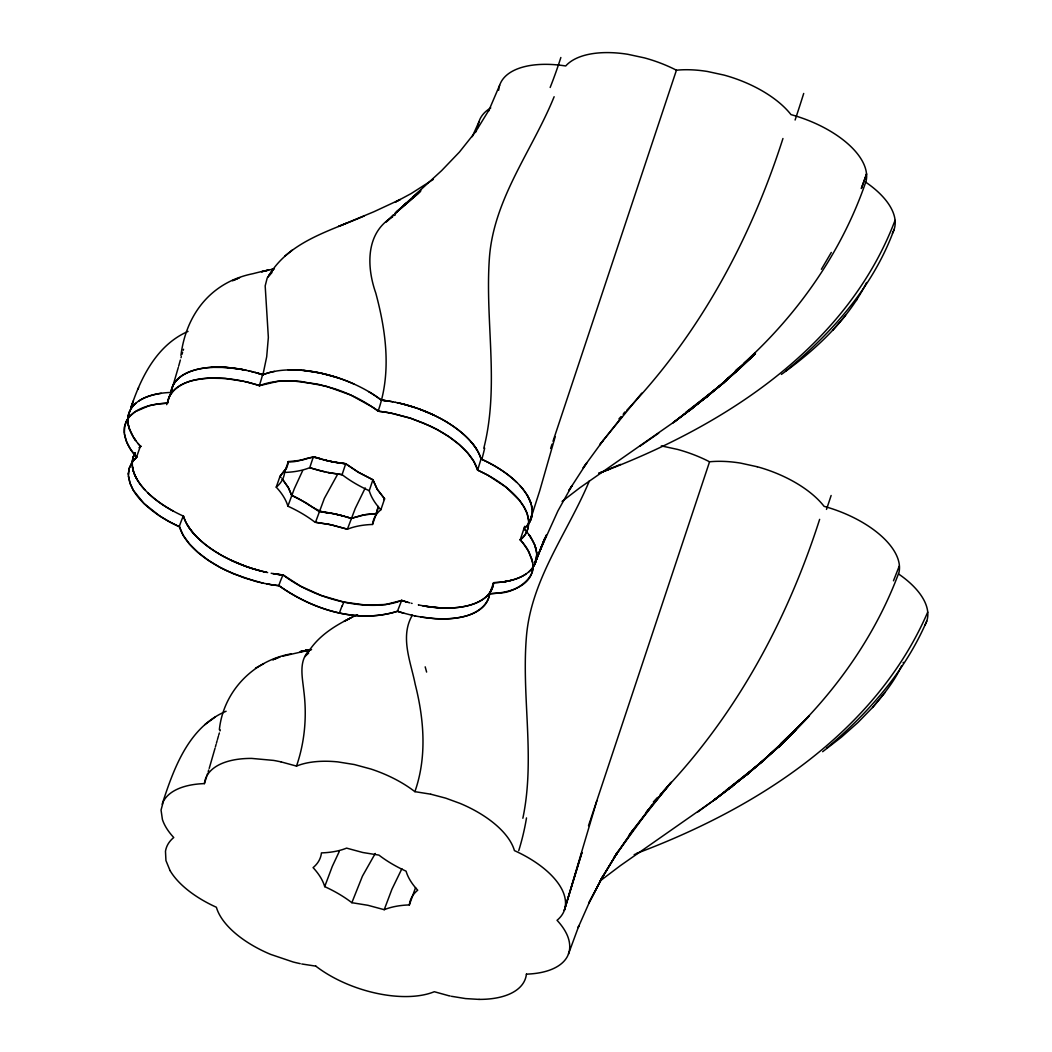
<?xml version="1.0" encoding="UTF-8"?>
<svg xmlns="http://www.w3.org/2000/svg" width="1052" height="1052" viewBox="0 0 1052 1052"><rect width="100%" height="100%" fill="white"/><g stroke="black" fill="none" stroke-linecap="round" stroke-linejoin="round"><path stroke-width="1.5" d="M128.305 424.798L128.015 417.236L130.119 410.385M536.717 556.376L536.744 554.851L534.469 564.793M137.141 479.567C132.223 470.836 130.119 462.209 135.103 452.912A82.819 41.028 18.4 0 0 133.065 457.673M532.325 511.68L532.299 512.797M132.263 463.459L132.328 465.365M532.325 511.824L532.325 511.574M127.844 419.301L127.963 417.631A83.437 41.33 18.4 0 1 128.186 416.092A83.147 41.199 18.4 0 1 128.515 414.606A82.937 41.094 18.4 0 1 133.657 405.375A83.147 41.199 18.4 0 1 135.997 403.126M536.73 555.982L536.625 557.56M132.263 462.867L132.302 462.157M134.774 459.001A83.292 41.265 18.4 0 0 132.933 461.092L129.238 468.232L128.41 473.742L129.199 468.39L131.395 463.34A83.029 41.146 18.4 0 1 132.946 461.105L136.905 457.081C126.464 447.153 118.311 428.098 130.08 416.013A83.345 41.291 18.4 0 1 135.129 411.74L149.095 405.717L157.813 403.981A83.384 41.317 18.4 0 1 167.531 403.166C169.135 391.265 180.181 384.125 190.846 380.982A83.752 41.501 18.4 0 1 201.866 378.72A83.279 41.265 18.4 0 1 208.375 378.128L225.246 378.457L243.499 381.271M411.45 615.144L413.66 615.644C430.952 619.102 449.059 620.522 466.273 615.933A83.95 41.593 18.4 0 0 475.465 612.277A83.555 41.396 18.4 0 0 482.579 607.293A82.977 41.107 18.4 0 0 487.378 601.1A83.108 41.173 18.4 0 0 489.601 593.749L499.305 592.933A83.792 41.515 18.4 0 0 522.016 585.136A83.292 41.265 18.4 0 0 527.052 580.901A82.832 41.041 18.4 0 0 530.602 575.904C532.351 572.341 533.167 568.488 532.891 564.727C535.626 578.232 514.809 593.157 499.305 592.933A83.397 41.317 18.4 0 1 489.601 593.749C487.983 605.636 476.937 612.79 466.273 615.933A83.752 41.501 18.4 0 1 455.266 618.182A83.292 41.265 18.4 0 1 448.744 618.786L435.423 618.721L420.997 617.051M532.102 514.783L532.286 513.021L529.393 522.41A83.029 41.146 18.4 0 1 527.867 524.659A83.345 41.291 18.4 0 1 526.039 526.75A83.726 41.475 18.4 0 1 523.922 528.696A83.424 41.33 18.4 0 1 530.3 536.573M532.286 513.06L532.259 513.494A83.121 41.186 18.4 0 1 523.922 528.696M536.704 556.639L536.652 557.297A83.424 41.33 18.4 0 1 493.743 582.677M132.342 461.604L132.421 460.829M132.381 461.236L132.46 460.552A83.161 41.199 18.4 0 1 135.09 452.991M321.386 459.185C310.485 453.438 299.82 463.393 288.261 461.631L287.932 463.774L288.261 461.631L301.885 460.145L313.351 456.805L326.12 460.382M536.402 559.085L536.415 558.993A83.161 41.199 18.4 0 1 536.099 560.545A82.819 41.028 18.4 0 1 530.944 569.803A83.161 41.199 18.4 0 1 528.617 572.025M522.857 818.259C535.56 757.572 521.095 695.78 526.592 634.698C531.97 578.1 568.146 531.839 589.422 480.777M483.815 448.191C499.766 385.229 484.683 320.452 489.496 256.714C494.269 197.763 532.575 149.949 554.128 96.731M219.355 729.641C223.497 691.059 253.545 660.354 291.286 653.844M180.931 355.431C186.178 313.812 211.452 281.949 252.98 273.691C259.607 271.968 266.301 270.39 273.06 269.207M382.994 411.805L378.089 411.214C391.633 372.921 386.11 331.367 375.774 293.048C366.583 266.932 365.36 232.742 392.672 216.844M178.656 366.149L180.352 360.021M215.41 746.867L216.107 744.356M178.301 367.437L170.989 392.462A83.332 41.291 18.4 0 1 246.286 370.343L251.638 371.54M215.055 748.169L209.216 768.394M216.449 743.12L217.106 740.726M217.435 739.556L218.408 736.163M555.219 436.633L539.781 490.6L529.761 521.766M180.997 357.706L181.325 356.589M526.394 974.139A83.305 41.278 18.4 0 0 567.436 956.36C571.473 948.772 569.776 939.502 565.792 932.269A83.134 41.186 18.4 0 0 557.047 920.29A83.134 41.186 18.4 0 0 563.806 911.65C567.37 903.694 565.029 894.437 560.742 887.244A83.305 41.278 18.4 0 0 514.428 850.608A83.424 41.33 18.4 0 0 460.092 803.412L445.719 798.152L430.899 794.234M287.683 464.813L287.038 466.838M596.865 800.717L564.293 910.401L581.94 852.514L564.714 909.125M744.093 362.966C798.56 313.496 842.271 251.112 866.046 181.233C866.703 178.459 866.782 175.908 866.532 173.593M181.957 354.392L182.601 352.275M218.724 735.072L219.355 732.955M795.01 730.062L789.289 735.769C836.984 690.033 876.053 634.382 899.039 572.235C899.552 569.632 899.591 567.462 899.368 565.292A83.332 41.291 18.4 0 0 824.084 506.341A83.437 41.344 18.4 0 0 757.203 466.733M208.217 771.629L208.73 769.998M207.178 774.943L207.704 773.273M220 730.916L220.315 729.93M183.232 350.25L183.548 349.264M206.639 776.626L204.364 783.608A83.424 41.33 18.4 0 0 163.349 801.453L161.048 810.053L162.416 819.495A83.055 41.146 18.4 0 0 173.751 837.523A83.055 41.146 18.4 0 0 165.48 851.331L165.94 860.575L170.043 870.556M281.015 761.872L296.493 766.093A83.253 41.252 18.4 0 1 337.837 761.898L354.327 764.541L370.988 769.051A83.253 41.252 18.4 0 1 414.882 791.669C427.099 757.032 424.074 719.252 415.198 684.247C410.819 662.01 399.655 636.644 412.371 615.157M296.493 766.093C304.843 741.962 307.066 715.965 303.791 690.691C302.397 676.857 298.163 660.275 310.169 649.478L305.185 656.579M313.351 456.805L309.748 467.667A83.66 41.449 18.4 0 1 284.605 472.44A83.003 41.12 18.4 0 1 276.242 487.155A82.99 41.12 18.4 0 1 287.88 506.183A83.687 41.462 18.4 0 1 315.021 522.252L328.408 524.277M531.996 559.362L527.21 548.789A83.029 41.146 18.4 0 0 525.145 545.791A83.292 41.265 18.4 0 0 522.831 542.793L520.214 539.834C530.997 532.088 530.51 516.953 523.909 506.801A82.832 41.041 18.4 0 0 519.215 500.029L505.802 486.984L487.918 475.241A83.384 41.317 18.4 0 0 477.634 470.112L481.04 458.974A83.095 41.173 18.4 0 0 477.24 450.322A82.977 41.107 18.4 0 0 470.967 441.735A83.555 41.396 18.4 0 0 462.538 433.411A83.884 41.554 18.4 0 0 446.416 421.865M332.932 525.25L347.384 529.235A83.673 41.462 18.4 0 1 372.526 524.461A83.016 41.133 18.4 0 1 380.877 509.747A83.029 41.133 18.4 0 1 369.252 490.719L372.895 479.778L358.364 472.256L345.7 463.748A83.923 41.58 18.4 0 1 313.457 456.831M532.68 562.728L528.959 551.813L522.818 542.793A83.739 41.488 18.4 0 0 520.214 539.834L524.711 526.302M550.617 448.468L552.037 444.168M552.997 441.301L676.436 70.208A83.121 41.186 18.4 0 1 707.404 71.47L724.052 75.087A83.437 41.344 18.4 0 1 790.986 114.615A83.332 41.291 18.4 0 1 866.467 173.488M588.502 825.715L590.409 819.995M590.803 818.798L709.561 461.789A83.121 41.186 18.4 0 1 740.569 463.104L757.203 466.746M276.242 487.155L279.99 476.372L286.631 467.811L279.99 476.372L281.055 477.542M284.605 472.453L288.261 461.631M287.88 506.183L294.271 488.825L302.608 470.717M347.384 529.235L355.26 508.418L365.228 487.97M372.513 524.461L377.589 510.141M380.877 509.747L384.598 498.819L377.273 489.351L372.895 479.778L358.364 472.256L345.7 463.748L333.103 461.881M489.601 593.749L493.598 582.729A83.489 41.37 18.4 0 0 506.683 581.335A84.015 41.633 18.4 0 0 519.583 577.509A83.805 41.515 18.4 0 0 525.934 574.05M272.258 584.82L279.03 585.701C312.339 609.424 357.233 624.046 397.459 611.265L401.654 600.416A82.924 41.081 18.4 0 0 403.652 601.047L407.795 602.283A83.476 41.357 18.4 0 1 405.835 601.705M351.855 902.695L367.95 905.299L384.217 909.691A83.673 41.462 18.4 0 1 409.36 904.917A83.016 41.133 18.4 0 1 417.71 890.202A83.029 41.133 18.4 0 1 406.085 871.174A83.66 41.449 18.4 0 1 378.93 855.105L362.835 852.514L346.581 848.122A83.66 41.449 18.4 0 1 321.439 852.896A83.003 41.12 18.4 0 1 313.075 867.611A82.99 41.12 18.4 0 1 324.713 886.639A83.687 41.462 18.4 0 1 351.855 902.695L362.44 876.145L375.262 853.461M409.346 904.917L415.566 887.599M324.7 886.639L332.274 866.44L339.283 851.476M384.217 909.691L391.936 889.216L401.89 868.728M162.166 804.215C173.777 768.447 188.558 727.063 226.101 711.257M782.951 138.496C750.799 238.843 699.909 333.708 626.808 410.267M895.042 220.368C846.715 347.752 723.066 426.56 600.468 472.69M819.639 519.359C787.475 619.733 736.453 714.558 663.299 791.091M866.572 174.08L861.325 188.518L866.388 174.369M568.461 954.032L578.968 925.51L578.166 927.562L589.778 901.34L603.361 875.303L588.712 903.313L602.402 877.276L618.024 851.37L601.179 879.235L616.985 853.356L615.736 855.263L633.633 829.344L614.263 857.064L652.122 805.056L629.306 834.801L671.084 782.28L646.283 812.289L668.428 786.002M130.764 408.031L133.354 401.022L131.29 406.611C141.349 376.471 157.34 344.78 188.045 331.406M378.404 506.42L376.327 513.56L362.703 515.046L351.237 518.373A83.831 41.541 18.4 0 0 334.97 514.007L334.194 513.849M337.745 474.044L324.332 498.451L315.508 522.305M499.582 85.396L488.575 111.117M894.121 229.349C873.502 286.354 831.737 333.182 785.528 371.185M479.028 121.664L472.269 136.655M534.1 565.489L544.423 539.058L534.1 565.489L546.382 535.021L539.558 551.458L557.902 510.97L571.959 485.656L568.764 490.719L586.727 462.985L583.15 467.864L603.414 440.117L641.72 393.172M893.477 580.783L899.21 566.173M138.062 389.069L138.614 387.675M377.957 507.366L376.327 513.56L365.925 514.494L351.237 518.373L349.751 517.9M927.706 612.146C875.238 733.362 756.086 808.62 636.618 853.396M342.176 606.018L343.912 602.073L366.241 605.15L385.782 604.492L401.654 600.416L404.165 601.218M926.733 621.114C905.141 671.308 868.124 713.361 826.596 748.182M901.643 665.706C894.489 681.223 883.601 694.622 872.555 707.496L857.998 722.448L841.337 737.228L822.651 751.693M866.624 282.488C847.504 320.4 815.432 349.935 781.386 374.407M489.39 109.382L475.267 132.328L476.411 130.724L459.422 152.067L441.656 170.595L401.693 207.231L406.953 202.536L403.455 205.627M821.388 269.299L831.304 252.441M271.889 272.639L267.195 277.991L265.183 285.868L268.352 337.455L266.695 356.746L262.934 374.762A83.239 41.238 18.4 0 0 258.937 373.526L256.793 372.908A83.476 41.357 18.4 0 1 258.739 373.486M856.223 300.504L857.354 298.913M267.773 276.978L272.994 269.983L269.167 275.111C289.537 241.368 330.21 230.875 364.071 216.028M603.414 440.117L599.64 444.904L621.877 416.908M872.555 707.496L884.956 692.518M832.658 330.381L845.545 315.403M623.665 413.738L625.243 412.003L623.139 414.304M660.156 794.562L661.734 792.827M618.931 418.906L621.035 416.605M653.318 802.005L657.526 797.429M809.448 715.702L777.98 747.446M793.602 732.376L808.357 716.964M797.298 727.774L805.306 719.778M387.78 220.631L393.619 214.818L386.071 222.182M795.733 730.088L779.624 745.973L746.447 774.969L780.479 745.092M795.036 730.088L797.061 728.089L780.466 743.843M761.714 762.016L795.47 730.417M795.286 730.627L762.2 761.648M794.996 730.943L761.95 761.832M778.651 746.867L794.812 731.153M778.441 747.065L794.615 731.364M755.375 353.235L739.043 369.015L705.537 397.787L723.526 382.875L739.924 368.161L722.671 383.585L723.526 382.875L688.863 410.859L724.328 382.139L706.457 397.117M755.467 353.13L721.659 384.388L685.733 412.384M778.217 747.262L794.418 731.574L777.52 747.827M738.833 369.213L721.409 384.572L755.191 353.446L721.527 384.48M738.714 369.318L755.099 353.551M397.012 211.794L420.642 191.411M738.267 369.712L754.416 354.287M738.386 369.607L754.81 353.867M396.893 211.886L418.538 193.095M396.775 211.978L403.35 205.719L395.276 213.227M737.82 370.094L754.218 354.498L737.347 370.475M396.643 212.07L403.14 205.929M396.525 212.162L402.929 206.126L395.499 213.03L402.035 207.06M394.842 213.622L401.851 207.27M779.414 746.17L762.437 761.464L725.578 790.683M412.871 197.105L421.195 189.728M735.427 370.672L738.701 367.792M383.73 499.568L384.598 498.819L377.273 489.351L372.895 479.778M707.338 396.433L708.167 395.723L689.81 410.214L725.078 381.389M764.252 759.925L729.864 788.145L765.028 759.176L747.341 774.285L748.182 773.588L712.98 800.874L748.998 772.865L713.94 800.243L732.521 786.12L714.847 799.599L620.391 865.625L599.732 881.221M284.763 256.136L292.417 249.981M708.956 395L672.899 422.851L708.167 395.723M562.084 501.423L579.836 487.786L675.594 420.892M308.604 653.174L306.724 654.778C317.559 635.198 337.876 623.731 357.575 614.657M394.474 215.45L395.407 214.739M692.413 408.176L673.832 422.22L691.585 408.873M697.87 811.92L716.557 798.244M204.772 724.644L215.384 716.925M639.879 446.219L658.67 433.161M433.332 179.379L411.2 193.542L395.42 202.023L400.168 199.525L373.815 211.781L338.599 226.417L346.871 222.998M255.491 668.125L263.684 663.72M349.803 618.392L344.149 621.377L352.275 617.09M239.567 277.807L232.492 280.687L237.239 278.767M598.785 473.295L620.562 464.405M634.159 854.658L638.656 852.843M598.733 473.347L609.884 469.021M277.623 657.894L272.718 659.788L280.042 657M400.444 612.198L397.459 611.265C357.207 623.994 312.365 609.397 279.03 585.701C274.953 585.267 270.903 584.662 266.879 583.899M282.62 656.172L311.55 649.649M261.987 271.666L268.654 270.048L261.567 271.745M310.748 649.452L300.149 651.714L307.197 650.202M301.385 651.517L308.762 649.847M300.977 651.582L308.368 649.939M300.57 651.648L307.973 650.018M271.429 269.483L274.414 268.983M170.989 392.462A83.121 41.186 18.4 0 1 173.172 385.098A82.977 41.12 18.4 0 1 177.933 378.878A83.568 41.396 18.4 0 1 185.02 373.881A83.923 41.58 18.4 0 1 199.459 368.897A83.634 41.436 18.4 0 1 205.166 367.937A83.305 41.278 18.4 0 1 211.268 367.345L226.298 367.45L241.986 369.462M418.486 604.913L418.328 604.874A83.332 41.291 18.4 0 0 493.598 582.729A83.108 41.173 18.4 0 1 491.415 590.093A82.977 41.107 18.4 0 1 486.655 596.313A83.555 41.396 18.4 0 1 479.567 601.297A83.923 41.58 18.4 0 1 465.129 606.294A83.634 41.436 18.4 0 1 459.422 607.254A83.305 41.278 18.4 0 1 453.32 607.832L440.038 607.846L425.429 606.215M479.081 999.4L465.576 998.585L451.387 996.283M288.169 369.923A82.884 41.067 18.4 0 1 303.712 370.449L320.676 373.105L337.863 377.773A82.806 41.028 18.4 0 1 353.972 384.033M262.185 374.525L262.934 374.762A83.384 41.317 18.4 0 1 305.225 370.593A83.91 41.58 18.4 0 1 320.676 373.118A83.384 41.317 18.4 0 1 381.35 400.128L384.019 400.47M337.311 514.533L334.97 514.007A83.818 41.528 18.4 0 0 318.887 511.443L306.224 502.922L291.693 495.4L288.708 488.233L282.081 478.713L288.038 487.037L291.693 495.4C305.711 500.752 316.047 513.179 331.617 513.323M402.666 600.745L401.654 600.416A83.463 41.344 18.4 0 1 283.198 575.023L276.229 574.116M368.594 391.594A83.989 41.607 18.4 0 1 381.337 400.168L385.006 400.588M248.693 382.494L259.673 385.637L277.846 381.337L292.535 380.863A82.832 41.041 18.4 0 1 300.504 381.403L326.199 386.215L350.763 395.052A83.2 41.225 18.4 0 1 358.285 398.695A83.595 41.422 18.4 0 1 365.373 402.627A83.91 41.567 18.4 0 1 372 406.808L379.062 411.319M343.912 602.073L321.215 595.485L300.675 586.24L283.251 575.023L279.306 574.563A83.305 41.278 18.4 0 1 277.347 574.287L276.847 574.221M341.611 474.61L342.097 474.662A83.66 41.449 18.4 0 0 369.252 490.719M318.887 511.443L320.834 511.653M414.922 791.656L430.623 794.168M315.863 966.144L301.779 963.974M341.374 474.583L330.644 472.992M379.312 411.345L384.861 412.082M315.995 522.357L329.434 524.488M321.32 511.719L330.854 513.179M384.296 400.496L385.992 400.72M381.337 400.168A83.174 41.212 18.4 0 1 383.283 400.378A83.292 41.265 18.4 0 1 385.256 400.628L386.492 400.786M278.806 574.497L277.347 574.287M386.268 400.759L387.36 400.917M383.244 411.845L386.873 412.41M386.768 400.825L388.359 401.062M387.767 400.97L387.267 400.904A83.463 41.357 18.4 0 0 385.256 400.628M387.899 400.996L388.109 401.022M274.217 573.8L276.479 574.155M384.993 412.108L389.03 412.778M388.569 401.101L389.372 401.22M337.797 462.709L345.7 463.748L342.097 474.662L328.592 472.598M272.008 584.78L271.127 584.649M389.108 401.18L390.371 401.391M275.479 573.997L272.941 573.577M389.582 401.259L391.646 401.601M661.313 445.89L677.541 449.414A83.121 41.186 18.4 0 1 709.561 461.789M337.298 462.63L333.734 461.999M270.745 584.583L269.233 584.333M390.884 401.469L392.79 401.811M387.136 412.45L391.015 413.16M273.665 573.708L272.784 573.55M268.983 584.281L268.221 584.149M241.75 369.423L243.538 369.765M271.166 573.261L272.31 573.471M392.62 401.785L395.263 402.285M389.161 412.805L393.08 413.567M422.602 605.715L423.667 605.913A83.976 41.607 18.4 0 0 425.547 606.228A83.713 41.475 18.4 0 0 427.414 606.531A83.476 41.357 18.4 0 0 429.269 606.794A83.292 41.265 18.4 0 0 431.11 607.03M242.184 369.502L243.143 369.686M333.352 461.933L332.59 461.789M243.301 369.712L246.102 370.278L244.577 369.962M329.749 472.821L327.816 472.44M331.367 513.284L333.168 513.639M332.84 461.828L332.077 461.683M267.063 583.939L262.763 583.058M391.212 413.199L411.187 418.433L430.084 425.994A83.279 41.265 18.4 0 1 436.988 429.492L448.928 436.698A83.95 41.593 18.4 0 1 459.224 444.562A83.555 41.396 18.4 0 1 467.627 452.886A82.977 41.12 18.4 0 1 473.86 461.473L477.634 470.112L487.918 475.241A83.831 41.541 18.4 0 1 513.113 493.375A83.345 41.291 18.4 0 1 519.201 499.989L523.909 506.801L527.091 513.6L528.604 520.346M332.327 461.736L331.551 461.578M328.526 524.304L330.604 524.738M331.814 461.631L331.038 461.473M328.461 472.572L326.396 472.151M395.394 402.311L397.038 402.653M331.433 461.552L330.525 461.368M332.905 513.586L334.457 513.902M415.54 616.038L414.685 615.854M330.907 461.447L329.223 461.092M329.697 524.54L332.669 525.185M300.254 963.658L296.467 962.804A65.855 32.625 18.4 0 1 293.021 961.949L270.68 954.401A83.358 41.304 18.4 0 1 216.383 907.258A83.424 41.33 18.4 0 1 170.043 870.556M267.642 572.551L266.748 572.367A83.608 41.422 18.4 0 1 246.05 566.436L230.822 560.111A82.99 41.12 18.4 0 0 237.634 563.162A82.95 41.107 18.4 0 0 251.993 568.435L261.159 571.052M397.051 402.653L398.248 402.916M329.868 461.236L327.277 460.658M330.736 524.764L345.898 528.761M394.079 413.791L409.346 417.841L423.706 423.141L436.988 429.492A83.752 41.501 18.4 0 1 448.928 436.698L459.224 444.562L467.627 452.886L473.86 461.473A83.121 41.186 18.4 0 1 477.634 470.112M263.039 583.124L244.564 578.008L227.035 570.92A83.279 41.265 18.4 0 1 220.131 567.423L208.204 560.216A83.95 41.593 18.4 0 1 197.894 552.353A83.555 41.396 18.4 0 1 189.491 544.029A82.977 41.107 18.4 0 1 183.272 535.442L179.498 526.789A83.397 41.317 18.4 0 1 169.214 521.66L159.772 516.006L143.993 503.513A83.292 41.265 18.4 0 1 137.904 496.886A82.832 41.041 18.4 0 1 133.209 490.114L130.04 483.302L128.515 476.556L130.04 483.302L133.209 490.114L143.993 503.513A83.844 41.541 18.4 0 0 151.356 509.944A84.015 41.633 18.4 0 0 159.772 516.006A83.844 41.541 18.4 0 0 169.214 521.66L179.498 526.789A83.108 41.173 18.4 0 0 183.272 535.442L189.491 544.029L197.894 552.353L208.204 560.216A83.752 41.501 18.4 0 0 220.131 567.423L233.412 573.774L255.281 581.256M450.125 996.007L449.033 995.771M266.603 572.327L265.814 572.157M322.648 471.296L326.015 472.059M262.395 582.979L261.238 582.729M280.871 761.845L276.939 761.03A65.855 32.625 18.4 0 0 273.507 760.399L251.704 758.413A83.358 41.304 18.4 0 0 204.417 783.635M244.537 381.508L246.444 381.942M336.272 514.297L337.823 514.652M399.195 403.126L400.799 403.495M324.581 471.743L318.283 470.205M265.696 572.13L264.157 571.775M248.916 370.896L250.034 371.159M326.251 460.421L327.54 460.71M448.415 995.626L434.292 991.72A83.463 41.344 18.4 0 1 315.824 966.144M260.291 582.506L258.371 582.045M326.633 460.513L323.424 459.724M337.56 514.586L342.439 515.796M264.276 571.801L263.552 571.63M411.648 615.196L402.456 612.803M400.641 403.455L402.351 403.876M246.576 381.968L248.561 382.455M338.731 514.862L340.138 515.204M263.434 571.604L261.527 571.131M251.31 371.461L253.361 371.987M402.114 403.81L418.091 408.597L433.766 415.067A82.99 41.12 18.4 0 0 426.954 412.029M321.873 471.112L311.484 468.232M251.822 371.593L252.848 371.856M403.074 404.047L403.192 404.086A83.976 41.607 18.4 0 1 405.086 404.573A83.713 41.475 18.4 0 1 406.979 405.086M340.401 515.27L341.164 515.467M411.398 603.243L412.082 603.427M257.424 581.809L255.518 581.322M341.413 515.533L351.237 518.373M254.255 372.211L255.018 372.421M254.768 372.355L256.044 372.697M342.702 515.861L344.214 516.282M409.82 602.835L409.018 602.612M318.033 470.126L310.235 467.838M255.149 372.461L262.934 374.762A83.976 41.607 18.4 0 1 274.467 371.409M408.702 602.533L407.663 602.244M403.85 613.198L400.694 612.277M346.752 516.992L348.251 517.439M402.206 612.724L398.458 611.58M406.177 601.81L405.678 601.665A83.095 41.173 18.4 0 1 403.652 601.047M258.91 373.526L259.923 373.815M260.199 373.907L261.935 374.446M311.234 468.153L309.985 467.759M398.208 611.501L397.459 611.265M530.944 537.664L528.88 534.653A83.029 41.146 18.4 0 1 530.944 537.664L534.797 545.212L536.599 552.537M133.643 437.527L135.708 440.538A83.042 41.146 18.4 0 1 133.643 437.527L129.225 428.361M527.447 495.61L531.036 503.592L532.325 511.285M128.633 426.297L128.423 425.337L129.264 428.466A83.082 41.16 18.4 0 0 129.791 429.966M129.172 428.177L128.804 426.954M535.56 547.474L535.784 548.237A82.924 41.081 18.4 0 0 530.287 536.652M531.352 504.631L531.102 503.803A83.345 41.291 18.4 0 0 481.053 458.988A83.384 41.317 18.4 0 1 491.35 464.09A83.831 41.541 18.4 0 1 516.598 482.197M133.209 470.428L133.486 471.388M133.38 471.059L133.354 470.954A83.437 41.344 18.4 0 0 183.561 516.19A83.095 41.173 18.4 0 0 187.361 524.869A82.977 41.107 18.4 0 0 193.621 533.456A83.555 41.396 18.4 0 0 202.05 541.767A83.884 41.554 18.4 0 0 218.172 553.326M133.302 470.783L132.565 467.404M425.192 666.837L426.612 672.07M535.823 548.381L536.06 549.354M532.023 559.454L532.812 563.846M128.66 426.389L128.831 427.02A82.937 41.094 18.4 0 0 134.301 438.539A83.424 41.33 18.4 0 0 140.666 446.495A83.726 41.488 18.4 0 0 139.232 447.771M531.589 505.591L531.891 506.998M536.033 549.236L536.218 550.051M128.554 425.955L128.423 425.337M531.694 506.025L531.852 506.801M132.881 469.087L132.697 468.193M128.397 425.218L127.91 421.773M536.283 550.393L536.573 552.287M531.97 507.458L532.154 508.76M132.657 467.956L132.539 467.259M124.438 434.174L126.713 442.064L129.922 448.113A83.042 41.146 18.4 0 0 131.973 451.124A83.345 41.291 18.4 0 0 134.314 454.109A83.726 41.475 18.4 0 0 136.905 457.081A83.739 41.488 18.4 0 0 134.787 459.014M132.513 467.022L132.394 466.049M536.599 552.445L536.744 554.917L536.704 553.825M124.307 433.056L124.544 426.796L126.529 420.997A82.832 41.041 18.4 0 1 130.08 416.013L135.103 411.779A83.792 41.515 18.4 0 1 141.494 408.321A84.015 41.62 18.4 0 1 149.095 405.717A83.792 41.515 18.4 0 1 157.787 403.994L167.531 403.166A83.121 41.186 18.4 0 1 169.753 395.815A82.977 41.12 18.4 0 1 174.553 389.608A83.555 41.396 18.4 0 1 181.667 384.637A83.95 41.593 18.4 0 1 190.846 380.982C213.595 375.248 237.568 378.602 259.673 385.637A84.042 41.633 18.4 0 1 265.157 383.743A83.91 41.567 18.4 0 1 271.232 382.31A83.595 41.422 18.4 0 1 277.846 381.337A83.2 41.225 18.4 0 1 284.96 380.85A82.884 41.067 18.4 0 1 292.535 380.863L317.494 384.085L334.667 388.78A82.832 41.041 18.4 0 1 350.763 395.052L372 406.808A84.042 41.646 18.4 0 1 378.089 411.214M532.246 509.549L532.286 510.233M127.844 420.142L127.844 419.472L127.871 421.221M128.515 476.556L128.41 473.65L128.423 475.096M528.709 521.818L527.88 528.683L525.724 533.561A83.042 41.146 18.4 0 1 524.185 535.797A83.345 41.291 18.4 0 1 522.344 537.888A83.726 41.475 18.4 0 1 520.214 539.834M339.533 612.751A118.889 89.394 67.8 0 1 342.084 605.939M278.833 585.517A110.118 71.878 78.9 0 1 283.08 574.839M179.3 526.487A93.944 41.685 -88 0 1 183.39 515.888M136.839 456.344A89.446 17.108 -78 0 1 140.652 445.68M170.095 394.198A93.944 7.509 -69 0 1 166.689 404.652M262.487 375.091A110.118 37.806 -59.6 0 1 259.213 385.913M283.251 575.023A82.898 41.067 18.4 0 1 281.305 574.813A83.082 41.16 18.4 0 1 279.332 574.563M230.953 560.124A83.305 41.278 18.4 0 1 224.457 556.837M261.396 571.105A83.976 41.607 18.4 0 1 259.502 570.618A83.713 41.475 18.4 0 1 257.608 570.105A83.476 41.357 18.4 0 1 253.848 569.014A83.121 41.186 18.4 0 1 251.993 568.435L246.05 566.436A83.476 41.357 18.4 0 1 183.416 516.124M224.063 556.718A83.713 41.475 18.4 0 1 217.895 553.207M193.621 533.456A82.977 41.107 18.4 0 1 187.361 524.869M173.251 511.101A83.844 41.541 18.4 0 1 147.99 492.993M144.755 489.68A83.161 41.199 18.4 0 1 141.862 486.34A82.911 41.081 18.4 0 1 134.577 474.452A83.161 41.199 18.4 0 1 133.906 472.716M139.324 447.731A83.161 41.199 18.4 0 1 140.679 446.535M132.749 459.132A82.911 41.081 18.4 0 1 133.078 457.83M140.666 446.495A83.726 41.475 18.4 0 1 138.049 443.523M127.91 417.815A83.424 41.33 18.4 0 1 171.003 392.435M138.654 401.141A83.792 41.515 18.4 0 1 145.005 397.669A84.015 41.62 18.4 0 1 152.593 395.052A83.792 41.515 18.4 0 1 161.258 393.303M231.493 368.003A83.121 41.186 18.4 0 1 233.32 368.213M173.172 385.098A82.977 41.107 18.4 0 1 177.933 378.878M237.397 368.673A83.634 41.436 18.4 0 1 239.264 368.963M211.268 367.345A82.99 41.12 18.4 0 1 217.738 367.148A82.819 41.028 18.4 0 1 228.074 367.595A82.95 41.094 18.4 0 1 231.65 367.937M233.478 368.161A83.279 41.265 18.4 0 1 235.319 368.397A83.476 41.357 18.4 0 1 237.173 368.66M239.041 368.95A83.976 41.607 18.4 0 1 240.921 369.278M303.699 370.449A83.581 41.409 18.4 0 1 316.323 372.237A84.988 42.106 18.4 0 1 325.055 374.118A83.844 41.541 18.4 0 1 329.381 375.222A83.279 41.265 18.4 0 1 337.863 377.773M433.621 415.067A83.292 41.265 18.4 0 1 440.117 418.354M406.782 405.046A83.463 41.357 18.4 0 1 408.663 405.572M440.525 418.472A83.713 41.475 18.4 0 1 446.692 421.97M408.86 405.625A83.292 41.265 18.4 0 1 410.727 406.177A83.134 41.186 18.4 0 1 412.594 406.756A82.95 41.107 18.4 0 1 426.98 412.029M470.967 441.735A82.977 41.12 18.4 0 1 477.24 450.322M530.55 502.409A83.384 41.317 18.4 0 1 531.102 504.105M418.525 408.781A83.266 41.252 18.4 0 1 480.988 458.961M484.67 448.152A302.568 225.615 -32 0 1 481.934 458.961M519.846 485.577A83.121 41.186 18.4 0 1 522.726 488.917M530.037 500.831A83.121 41.186 18.4 0 1 530.681 502.54M531.852 516.216A82.819 41.041 18.4 0 1 529.393 522.41M522.752 489.035A82.819 41.041 18.4 0 1 530.024 500.91M531.115 518.794A82.792 41.015 18.4 0 1 530.616 520.03M506.683 581.335A83.726 41.488 18.4 0 1 503.29 581.887A83.805 41.515 18.4 0 0 512.022 580.125M523.883 528.485A83.726 41.488 18.4 0 1 525.224 529.958M534.797 545.212A83.082 41.16 18.4 0 1 535.323 546.724M433.095 607.188A83.108 41.173 18.4 0 1 431.281 606.965M491.415 590.093A82.963 41.107 18.4 0 1 486.655 596.313M453.32 607.832A82.99 41.12 18.4 0 1 446.85 608.043A82.819 41.041 18.4 0 1 436.514 607.596A82.95 41.107 18.4 0 1 432.937 607.241M397.801 402.824A83.805 41.528 18.4 0 1 414.435 407.348M865.77 182.22A83.45 41.344 18.4 0 1 892.359 233.32M478.042 127.542A83.516 41.383 18.4 0 1 490.745 107.935M560.861 57.492A302.805 122.532 -85.9 0 1 550.157 87.474M498.687 90.183A83.332 41.291 18.4 0 1 565.726 65.974A83.437 41.344 18.4 0 1 627.742 54.283L644.389 57.873A83.121 41.186 18.4 0 1 676.436 70.208M803.702 93.457A295.415 33.033 -68 0 1 795.102 120.02M898.579 573.984A83.45 41.344 18.4 0 1 924.945 625.072M903.392 662.339A83.332 41.291 18.4 0 1 903.076 662.799M526.5 817.904A302.805 227.561 -31.1 0 1 518.741 850.66M526.394 974.191A83.424 41.33 18.4 0 1 479.068 999.387M831.133 495.492A304.12 34.098 -68 0 1 826.477 509.405M754.902 353.761L721.028 384.835L755.007 353.656M536.625 552.76L536.638 552.852"/></g></svg>
